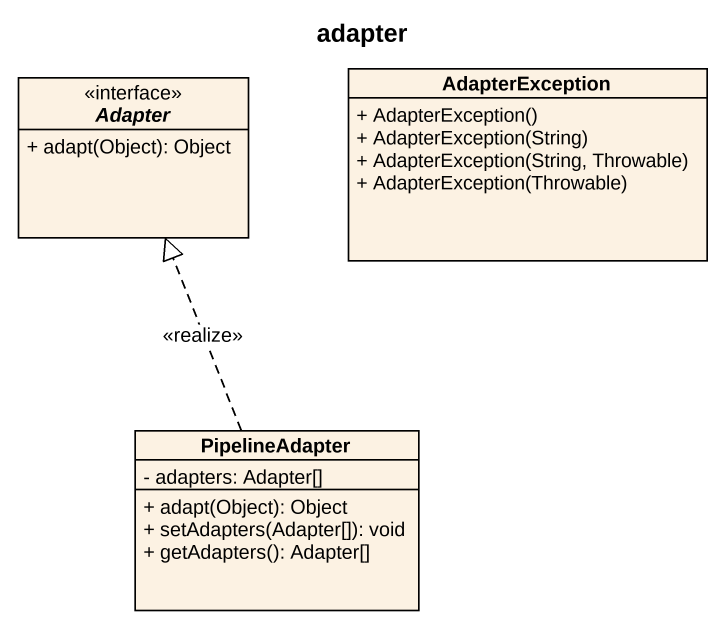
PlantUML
@startuml
title adapter
hide circle
hide empty members
skinparam classAttributeIconSize 0
interface Adapter <<interface>> {
  + adapt(Object): Object
}
class AdapterException {
  + AdapterException()
  + AdapterException(String)
  + AdapterException(String, Throwable)
  + AdapterException(Throwable)
}
class PipelineAdapter {
  - adapters: Adapter[]
  + adapt(Object): Object
  + setAdapters(Adapter[]): void
  + getAdapters(): Adapter[]
}
PipelineAdapter .up.|> Adapter : <<realize>>
@enduml
